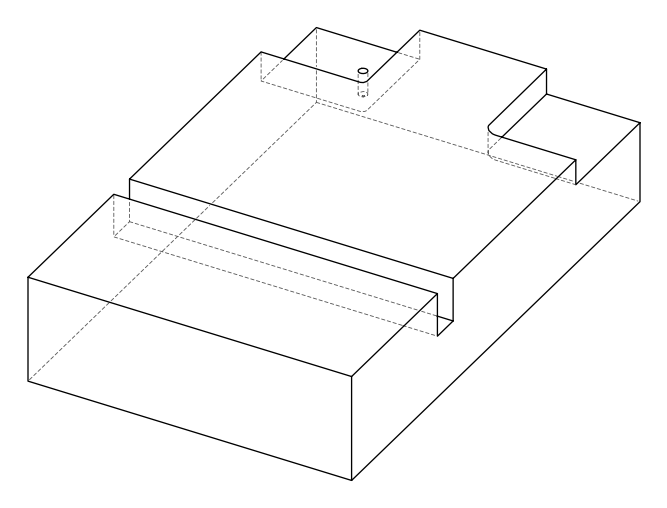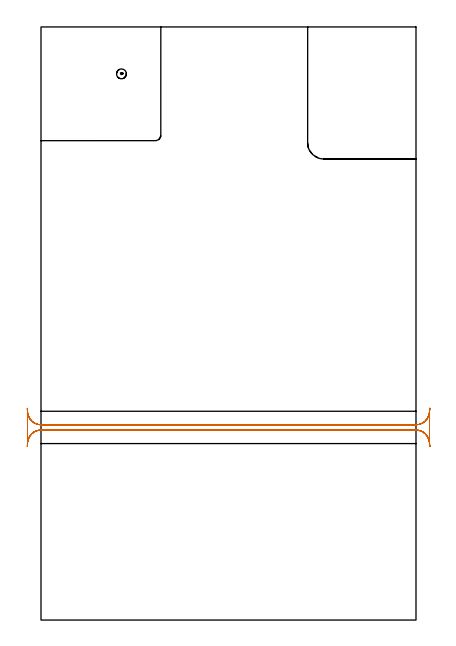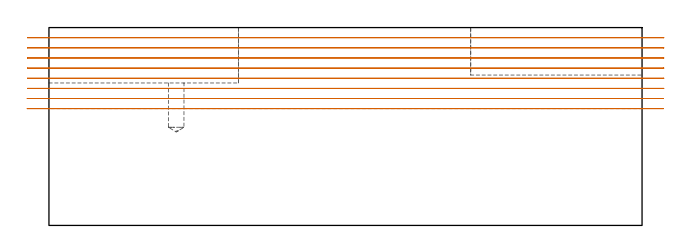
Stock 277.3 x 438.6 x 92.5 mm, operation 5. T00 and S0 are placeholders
(PLAN: 5 operations, 4 tool changes, 92.7 min)
(1 SPOT_DRILL | STEP1POCKET | NXT0321_9005460120000 | 0.03 min | 2797 mm3)
(2 DRILL_BLIND_HOLE_INTO_CENTER | STEP1POCKET | UGT0301_193 | 0.11 min | 910 mm3)
(3 MILL_CORNER_NOTCH_RECTANGULAR | CORNER_NOTCH_RECTANGULAR | UGT0201_094 | Follow Part, ap 5, ae 75% | 7.21 min | 172912 mm3)
(4 MILL_CORNER_NOTCH_RECTANGULAR_1 | CORNER_NOTCH_RECTANGULAR_1 | NXT0201_008 | Follow Part, ap 1.5, ae 75% | 74.91 min | 190063 mm3)
(5 MILL_RECTANGULAR_SLOT | SLOT_RECTANGULAR | UGT0201_094 | Follow Part, ap 5, ae 75% | 10.44 min | 251169 mm3)
(TOOL NXT0321_9005460120000 | NC Spot Drill, 142deg, 12mm, Carbide, Uncoated | D12 PA142 FL30 Z2)
(TOOL UGT0301_193 | Twist Drill 7.3 mm | D7.3 PA118 FL66 Z2)
(TOOL UGT0201_094 | End mill 20 mm | D20 FL38 Z4)
(TOOL NXT0201_008 | ENDMILL 6mm [2P460-0600-NA 1630] | D6 FL26 Z6)
(OP 5 MILL_RECTANGULAR_SLOT)
G17 G21 G94 G90
T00 M6
G54
G17 G0 G90 X287.502 Y156.617 S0 M3
G43 Z102.5 H0
Z87.762
G94 G1 X287.27 Y153.626 F250.
G2 X277.3 Y144.4 R10. F500.
G1 X0.
G2 X-9.97 Y153.626 R10.
G1 X-10.
Y131.274
X-9.97
G2 X0. Y140.5 R10.
G1 X277.3
G2 X287.27 Y131.274 R10.
G1 X287.502 Y128.283 F250.
G0 Y156.617 Z83.025
G1 X287.27 Y153.626
G2 X277.3 Y144.4 R10. F500.
G1 X0.
G2 X-9.97 Y153.626 R10.
G1 X-10.
Y131.274
X-9.97
G2 X0. Y140.5 R10.
G1 X277.3
G2 X287.27 Y131.274 R10.
G1 X287.502 Y128.283 F250.
G0 Y156.617 Z78.287
G1 X287.27 Y153.626
G2 X277.3 Y144.4 R10. F500.
G1 X0.
G2 X-9.97 Y153.626 R10.
G1 X-10.
Y131.274
X-9.97
G2 X0. Y140.5 R10.
G1 X277.3
G2 X287.27 Y131.274 R10.
G1 X287.502 Y128.283 F250.
G0 Y156.617 Z73.55
G1 X287.27 Y153.626
G2 X277.3 Y144.4 R10. F500.
G1 X0.
G2 X-9.97 Y153.626 R10.
G1 X-10.
Y131.274
X-9.97
G2 X0. Y140.5 R10.
G1 X277.3
G2 X287.27 Y131.274 R10.
G1 X287.502 Y128.283 F250.
G0 Y156.617 Z68.812
G1 X287.27 Y153.626
G2 X277.3 Y144.4 R10. F500.
G1 X0.
G2 X-9.97 Y153.626 R10.
G1 X-10.
Y131.274
X-9.97
G2 X0. Y140.5 R10.
G1 X277.3
G2 X287.27 Y131.274 R10.
G1 X287.502 Y128.283 F250.
G0 Y156.617 Z64.075
G1 X287.27 Y153.626
G2 X277.3 Y144.4 R10. F500.
G1 X0.
G2 X-9.97 Y153.626 R10.
G1 X-10.
Y131.274
X-9.97
G2 X0. Y140.5 R10.
G1 X277.3
G2 X287.27 Y131.274 R10.
G1 X287.502 Y128.283 F250.
G0 Z102.5
X-10.202
Z59.337
G1 X-9.97 Y131.274
G2 X0. Y140.5 R10. F500.
G1 X277.3
G2 X287.27 Y131.274 R10.
G1 X287.3
Y153.626
X287.27
G2 X277.3 Y144.4 R10.
G1 X0.
G2 X-9.97 Y153.626 R10.
G1 X-10.202 Y156.617 F250.
G0 Y128.283 Z54.6
G1 X-9.97 Y131.274
G2 X0. Y140.5 R10. F500.
G1 X277.3
G2 X287.27 Y131.274 R10.
G1 X287.3
Y153.626
X287.27
G2 X277.3 Y144.4 R10.
G1 X0.
G2 X-9.97 Y153.626 R10.
G1 X-10.202 Y156.617 F250.
G0 Z102.5
M5
M2
